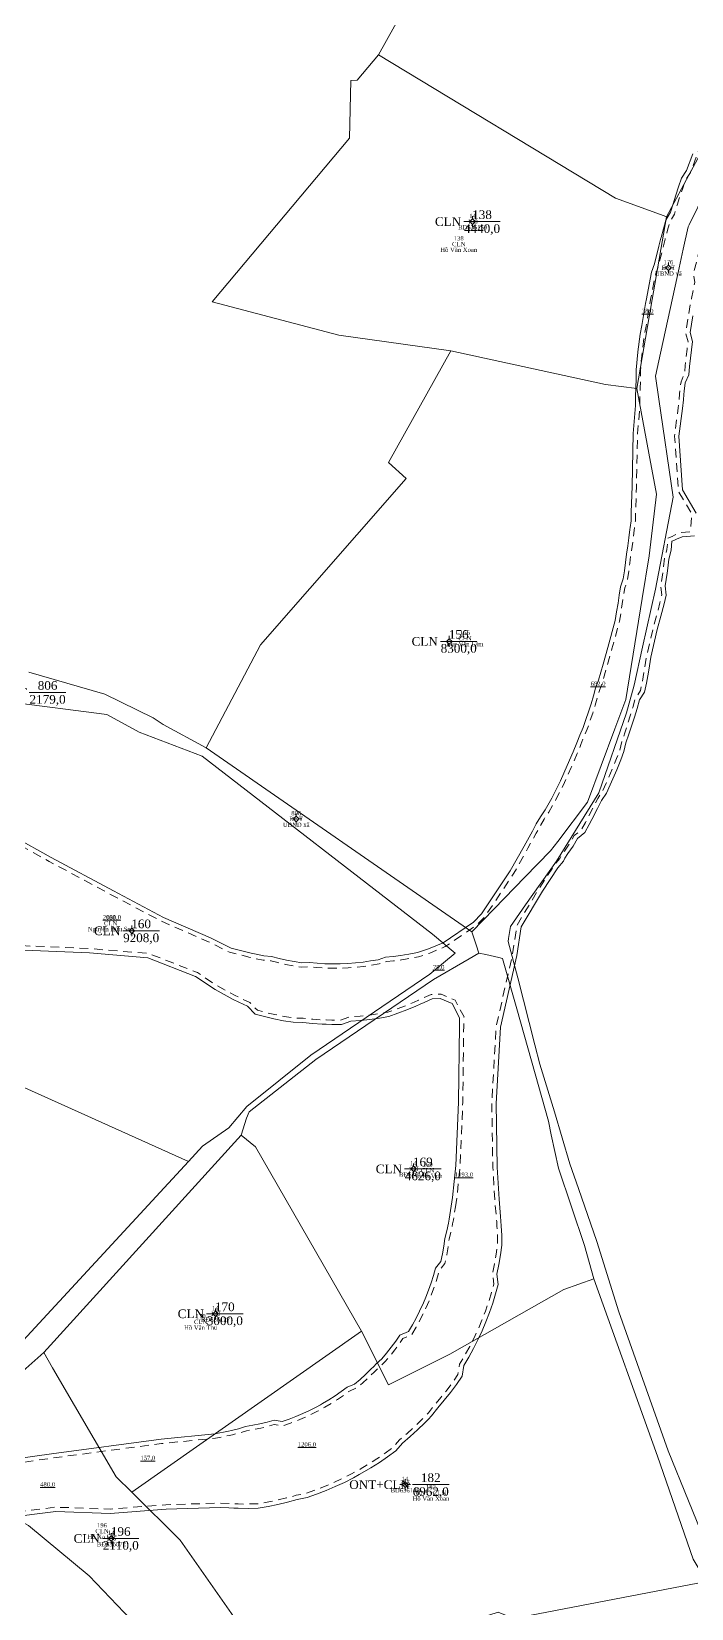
# Model space of a CAD drawing. Header units: metres. Extents: x 542180 to 550635, y 1840441 to 1846931.
# Drawn here: x 548324.4 to 548476.3, y 1841296.4 to 1841659.2 of the extents above; entities that cross this region are included whole.
import ezdxf
from ezdxf.enums import TextEntityAlignment as Align

# ---------------------------------------------------------------- set-up
doc = ezdxf.new("R2010")
doc.units = ezdxf.units.M
doc.header["$MEASUREMENT"] = 0
doc.linetypes.add('DGN Style 2', pattern=[3.355162, 2.013097, -1.342065])
for name, color, linetype, lineweight in [('Level 10', 7, 'Continuous', 0), ('Level 11', 7, 'Continuous', 0), ('Level 13', 7, 'Continuous', 0), ('Level 15', 7, 'Continuous', 0), ('Level 19', 7, 'Continuous', 0), ('Level 2', 7, 'Continuous', 0), ('Level 30', 7, 'Continuous', 0), ('Level 4', 7, 'Continuous', 0), ('Level 5', 7, 'Continuous', 0), ('Level 6', 7, 'Continuous', 0)]:
    doc.layers.add(name, color=color, linetype=linetype, lineweight=lineweight)
doc.styles.add('Style-Times New Roman', font='times.ttf')

# ---------------------------------------------------------------- blocks, each defined once
blk = doc.blocks.new('CENTRD')
at = {"layer": 'Level 11', "linetype": 'Continuous', "lineweight": 0}
h = blk.add_hatch(color=1, dxfattribs=at)
edge = h.paths.add_edge_path()
edge.add_arc((0, 0), 1.5, 0, 360)
at = {"layer": 'Level 11', "color": 1, "linetype": 'Continuous', "lineweight": 0}
for p, q in [((-6.25, 0), (-12.5, 0)), ((0, 6.25), (-6.25, 0)), ((-6.25, 0), (0, -6.25)), ((0, 12.5), (0, 6.25)), ((6.25, 0), (0, 6.25)), ((0, -6.25), (6.25, 0)), ((12.5, 0), (6.25, 0)), ((0, -6.25), (0, -12.5))]:
    blk.add_line(p, q, dxfattribs=at)
blk = doc.blocks.new('N_THUA_283')
at = {"layer": 'Level 13', "color": 1, "linetype": 'Continuous', "lineweight": 0}
blk.add_line((-2.041552, 0), (6.368448, 0), dxfattribs=at)
at = {"layer": 'Level 13', "color": 5, "linetype": 'Continuous', "lineweight": 0, "style": 'Style-Times New Roman'}
blk.add_text('138', height=2, dxfattribs=at).set_placement((2.163448, 1.6), align=Align.MIDDLE_CENTER)
at = {"layer": 'Level 2', "color": 3, "linetype": 'Continuous', "lineweight": 0, "style": 'Style-Times New Roman'}
blk.add_text('CLN', height=2, dxfattribs=at).set_placement((-2.641552, 0), align=Align.MIDDLE_RIGHT)
at = {"layer": 'Level 4', "color": 1, "linetype": 'Continuous', "lineweight": 0, "style": 'Style-Times New Roman'}
blk.add_text('4440,0', height=2, dxfattribs=at).set_placement((2.163448, -1.6), align=Align.MIDDLE_CENTER)
blk = doc.blocks.new('N_THUA_287')
at = {"layer": 'Level 13', "color": 1, "linetype": 'Continuous', "lineweight": 0}
blk.add_line((-2.042545, 0), (6.367455, 0), dxfattribs=at)
at = {"layer": 'Level 13', "color": 5, "linetype": 'Continuous', "lineweight": 0, "style": 'Style-Times New Roman'}
blk.add_text('156', height=2, dxfattribs=at).set_placement((2.162455, 1.6), align=Align.MIDDLE_CENTER)
at = {"layer": 'Level 2', "color": 3, "linetype": 'Continuous', "lineweight": 0, "style": 'Style-Times New Roman'}
blk.add_text('CLN', height=2, dxfattribs=at).set_placement((-2.642545, 0), align=Align.MIDDLE_RIGHT)
at = {"layer": 'Level 4', "color": 1, "linetype": 'Continuous', "lineweight": 0, "style": 'Style-Times New Roman'}
blk.add_text('8300,0', height=2, dxfattribs=at).set_placement((2.162455, -1.6), align=Align.MIDDLE_CENTER)
blk = doc.blocks.new('N_THUA_290')
at = {"layer": 'Level 13', "color": 1, "linetype": 'Continuous', "lineweight": 0}
blk.add_line((-2.044529, 0), (6.365471, 0), dxfattribs=at)
at = {"layer": 'Level 13', "color": 5, "linetype": 'Continuous', "lineweight": 0, "style": 'Style-Times New Roman'}
blk.add_text('160', height=2, dxfattribs=at).set_placement((2.160471, 1.6), align=Align.MIDDLE_CENTER)
at = {"layer": 'Level 2', "color": 3, "linetype": 'Continuous', "lineweight": 0, "style": 'Style-Times New Roman'}
blk.add_text('CLN', height=2, dxfattribs=at).set_placement((-2.644529, 0), align=Align.MIDDLE_RIGHT)
at = {"layer": 'Level 4', "color": 1, "linetype": 'Continuous', "lineweight": 0, "style": 'Style-Times New Roman'}
blk.add_text('9208,0', height=2, dxfattribs=at).set_placement((2.160471, -1.6), align=Align.MIDDLE_CENTER)
blk = doc.blocks.new('N_THUA_294')
at = {"layer": 'Level 13', "color": 1, "linetype": 'Continuous', "lineweight": 0}
blk.add_line((-2.041552, 0), (6.368448, 0), dxfattribs=at)
at = {"layer": 'Level 13', "color": 5, "linetype": 'Continuous', "lineweight": 0, "style": 'Style-Times New Roman'}
blk.add_text('169', height=2, dxfattribs=at).set_placement((2.163448, 1.6), align=Align.MIDDLE_CENTER)
at = {"layer": 'Level 2', "color": 3, "linetype": 'Continuous', "lineweight": 0, "style": 'Style-Times New Roman'}
blk.add_text('CLN', height=2, dxfattribs=at).set_placement((-2.641552, 0), align=Align.MIDDLE_RIGHT)
at = {"layer": 'Level 4', "color": 1, "linetype": 'Continuous', "lineweight": 0, "style": 'Style-Times New Roman'}
blk.add_text('4626,0', height=2, dxfattribs=at).set_placement((2.163448, -1.6), align=Align.MIDDLE_CENTER)
blk = doc.blocks.new('N_THUA_295')
at = {"layer": 'Level 13', "color": 1, "linetype": 'Continuous', "lineweight": 0}
blk.add_line((-2.044529, 0), (6.365471, 0), dxfattribs=at)
at = {"layer": 'Level 13', "color": 5, "linetype": 'Continuous', "lineweight": 0, "style": 'Style-Times New Roman'}
blk.add_text('170', height=2, dxfattribs=at).set_placement((2.160471, 1.6), align=Align.MIDDLE_CENTER)
at = {"layer": 'Level 2', "color": 3, "linetype": 'Continuous', "lineweight": 0, "style": 'Style-Times New Roman'}
blk.add_text('CLN', height=2, dxfattribs=at).set_placement((-2.644529, 0), align=Align.MIDDLE_RIGHT)
at = {"layer": 'Level 4', "color": 1, "linetype": 'Continuous', "lineweight": 0, "style": 'Style-Times New Roman'}
blk.add_text('3000,0', height=2, dxfattribs=at).set_placement((2.160471, -1.6), align=Align.MIDDLE_CENTER)
blk = doc.blocks.new('N_THUA_297')
at = {"layer": 'Level 13', "color": 1, "linetype": 'Continuous', "lineweight": 0}
blk.add_line((1.698706, 0), (10.108706, 0), dxfattribs=at)
at = {"layer": 'Level 13', "color": 5, "linetype": 'Continuous', "lineweight": 0, "style": 'Style-Times New Roman'}
blk.add_text('182', height=2, dxfattribs=at).set_placement((5.903706, 1.6), align=Align.MIDDLE_CENTER)
at = {"layer": 'Level 2', "color": 3, "linetype": 'Continuous', "lineweight": 0, "style": 'Style-Times New Roman'}
blk.add_text('ONT+CLN', height=2, dxfattribs=at).set_placement((1.098706, 0), align=Align.MIDDLE_RIGHT)
at = {"layer": 'Level 4', "color": 1, "linetype": 'Continuous', "lineweight": 0, "style": 'Style-Times New Roman'}
blk.add_text('6962,0', height=2, dxfattribs=at).set_placement((5.903706, -1.6), align=Align.MIDDLE_CENTER)
blk = doc.blocks.new('N_THUA_301')
at = {"layer": 'Level 13', "color": 1, "linetype": 'Continuous', "lineweight": 0}
blk.add_line((-2.042545, 0), (6.367455, 0), dxfattribs=at)
at = {"layer": 'Level 13', "color": 5, "linetype": 'Continuous', "lineweight": 0, "style": 'Style-Times New Roman'}
blk.add_text('196', height=2, dxfattribs=at).set_placement((2.162455, 1.6), align=Align.MIDDLE_CENTER)
at = {"layer": 'Level 2', "color": 3, "linetype": 'Continuous', "lineweight": 0, "style": 'Style-Times New Roman'}
blk.add_text('CLN', height=2, dxfattribs=at).set_placement((-2.642545, 0), align=Align.MIDDLE_RIGHT)
at = {"layer": 'Level 4', "color": 1, "linetype": 'Continuous', "lineweight": 0, "style": 'Style-Times New Roman'}
blk.add_text('2110,0', height=2, dxfattribs=at).set_placement((2.162455, -1.6), align=Align.MIDDLE_CENTER)
blk = doc.blocks.new('N_THUA_315')
at = {"layer": 'Level 13', "color": 1, "linetype": 'Continuous', "lineweight": 0}
blk.add_line((-1.803881, 0), (6.606119, 0), dxfattribs=at)
at = {"layer": 'Level 13', "color": 5, "linetype": 'Continuous', "lineweight": 0, "style": 'Style-Times New Roman'}
blk.add_text('806', height=2, dxfattribs=at).set_placement((2.401119, 1.6), align=Align.MIDDLE_CENTER)
at = {"layer": 'Level 2', "color": 3, "linetype": 'Continuous', "lineweight": 0, "style": 'Style-Times New Roman'}
blk.add_text('DGT', height=2, dxfattribs=at).set_placement((-2.403881, 0), align=Align.MIDDLE_RIGHT)
at = {"layer": 'Level 4', "color": 1, "linetype": 'Continuous', "lineweight": 0, "style": 'Style-Times New Roman'}
blk.add_text('2179,0', height=2, dxfattribs=at).set_placement((2.401119, -1.6), align=Align.MIDDLE_CENTER)

msp = doc.modelspace()

# ---------------------------------------------------------------- linework, layer by layer
at = {"layer": 'Level 10', "color": 7, "lineweight": 0}
for p, q in [((548364.61, 1841494.42), (548425.77, 1841452.05)), ((548274.18, 1841437.98), (548360.47, 1841399.23)), ((548327.22, 1841355.25), (548372.66, 1841405.25)), ((548347.47, 1841323.13), (548400.36, 1841360.22))]:
    msp.add_line(p, q, dxfattribs=at)
at = {"layer": 'Level 10', "color": 7, "lineweight": 0, "flags": 128}
for points in [[(548404.21, 1841653.89), (548425.56, 1841692.12), (548436.22, 1841719.47), (548441.58, 1841726.36)], [(548470.55, 1841616.6), (548475.1684, 1841625.2067), (548480.804, 1841635.7089), (548492.2386, 1841657.0179), (548509.76, 1841689.67), (548510.25, 1841692.7), (548510.2082, 1841692.7205), (548507.5043, 1841694.0459), (548441.58, 1841726.36)], [(548480.29, 1841309.68), (548470.94, 1841332.65), (548459.57, 1841364.65), (548454.5, 1841380.83), (548450.2916, 1841393.0186), (548448.33, 1841398.7), (548444.7297, 1841410.6523), (548441.42, 1841421.64), (548440.272, 1841426.1014), (548436.32, 1841441.46), (548434.09, 1841449.81), (548434.2006, 1841450.571), (548434.6, 1841453.32), (548438.118, 1841458.2928), (548445.24, 1841468.36), (548454.97, 1841484.06), (548461.35, 1841502.46), (548463.11, 1841508.85), (548465.0524, 1841517.5512), (548468.03, 1841530.89), (548472.12, 1841552.06), (548468.8049, 1841574.5946), (548468.02, 1841579.93), (548468.7833, 1841583.427), (548473.4527, 1841604.8189), (548474.4047, 1841609.1806), (548475.52, 1841614.29), (548475.7508, 1841614.7609), (548499.52, 1841663.25)], [(548404.21, 1841653.89), (548399.36, 1841648.04), (548397.85, 1841647.95), (548397.59, 1841634.66), (548365.96, 1841596.99), (548395.15, 1841589.36), (548420.91, 1841585.74)], [(548404.21, 1841653.89), (548458.78, 1841620.87), (548470.02, 1841616.7923), (548470.55, 1841616.6)], [(548463.69, 1841577.06), (548466.5598, 1841593.6014), (548470.55, 1841616.6)], [(548364.61, 1841494.42), (548377.06, 1841518.1), (548410.59, 1841556.35), (548406.58, 1841560.08), (548420.91, 1841585.74)], [(548420.91, 1841585.74), (548456.52, 1841578), (548463.69, 1841577.06)], [(548425.77, 1841452.05), (548430.8931, 1841457.3346), (548437.9622, 1841464.6264), (548443.86, 1841470.71), (548445.5209, 1841472.8849), (548452.39, 1841481.88), (548458.6708, 1841498.8053), (548461.17, 1841505.54), (548464.9396, 1841528.7557), (548466.53, 1841538.55), (548468.21, 1841552.74), (548466.4483, 1841562.2186), (548463.69, 1841577.06)], [(548323.76, 1841511.85), (548341.23, 1841506.75), (548352.38, 1841501.31), (548354.66, 1841499.74), (548364.61, 1841494.42)], [(548360.47, 1841399.23), (548363.71, 1841402.75), (548369.77, 1841406.99), (548373.92, 1841411.89), (548388.67, 1841423.66), (548416.03, 1841442.33), (548421.92, 1841447.18), (548416.67, 1841451.53), (548363.63, 1841492.51), (548349.17, 1841498.01), (548341.73, 1841502.05), (548319.05, 1841504.99), (548308.2, 1841505), (548303.32, 1841505.38)], [(548425.77, 1841452.05), (548426.7087, 1841449.0875), (548427.31, 1841447.19)], [(548372.66, 1841405.25), (548373.85, 1841409.22), (548374.46, 1841410.67), (548389.83, 1841422.67), (548416.93, 1841441.11), (548425.0846, 1841445.8865), (548427.31, 1841447.19)], [(548427.31, 1841447.19), (548428.9312, 1841446.8258), (548431.9559, 1841446.1464), (548432.83, 1841445.95), (548436.0962, 1841434.3478), (548440.3099, 1841419.3801), (548443.37, 1841408.51), (548444.0317, 1841405.3784), (548445.65, 1841397.72), (548451.69, 1841379.9), (548453.84, 1841372.25)], [(548372.66, 1841405.25), (548375.92, 1841402.62), (548400.36, 1841360.22)], [(548298.39, 1841334.6), (548317.74, 1841352.95), (548360.47, 1841399.23)], [(548400.36, 1841360.22), (548406.54, 1841347.86), (548420.63, 1841354.88), (548446.92, 1841369.81), (548453.84, 1841372.25)], [(548453.84, 1841372.25), (548468.5, 1841331.45), (548476.68, 1841307.72), (548479.72, 1841302.58)], [(548298.31, 1841329.59), (548301.54, 1841332.55), (548327.22, 1841355.25)], [(548327.22, 1841355.25), (548329.2, 1841351.78), (548343.88, 1841326.7), (548347.47, 1841323.13)], [(548298.31, 1841329.59), (548323.67, 1841315.5), (548337.6, 1841303.87), (548352.14, 1841288.71), (548370.14, 1841269.74)], [(548347.47, 1841323.13), (548358.62, 1841312.08), (548376.33, 1841286.81), (548380.95, 1841277.52)], [(548380.95, 1841277.52), (548385.09, 1841280.59), (548431.77, 1841295.52), (548435.41, 1841294.08), (548479.72, 1841302.58)]]:
    msp.add_lwpolyline(points, dxfattribs=at)
at = {"layer": 'Level 30', "color": 5, "linetype": 'Continuous', "lineweight": 0, "flags": 128}
for points in [[(548311.7672, 1841478.6872), (548328.9061, 1841469.1627), (548343.2035, 1841461.4815), (548354.7291, 1841455.3986), (548365.5431, 1841450.713), (548370.295, 1841448.3131), (548374.9126, 1841447.1688), (548376.0465, 1841446.9171), (548377.8226, 1841446.5743), (548379.6385, 1841446.4238), (548381.3522, 1841445.9632), (548383.0802, 1841445.5599), (548384.8207, 1841445.2144), (548386.5718, 1841444.9271), (548388.3665, 1841445.008), (548390.1224, 1841444.839), (548391.883, 1841444.7287), (548393.6464, 1841444.677), (548395.4104, 1841444.6842), (548397.1699, 1841444.8123), (548398.9275, 1841444.9368), (548400.68, 1841445.1199), (548402.4254, 1841445.3612), (548404.1618, 1841445.6605), (548405.8434, 1841446.2128), (548407.6124, 1841446.3837), (548409.3827, 1841446.6156), (548410.2677, 1841446.7545), (548411.2592, 1841446.9346), (548413.2423, 1841447.2949), (548415.7379, 1841448.1218), (548419.1338, 1841449.5489), (548426.0851, 1841454.3056), (548427.9706, 1841456.1912), (548434.5526, 1841466.0807), (548437.7536, 1841471.7779), (548439.6771, 1841475.2212), (548440.5756, 1841476.9002), (548441.535, 1841478.5401), (548442.6212, 1841480.1087), (548443.5419, 1841481.7734), (548444.1255, 1841482.8607), (548445.3061, 1841485.1441), (548446.1491, 1841486.8495), (548446.9276, 1841488.5853), (548447.7174, 1841490.3152), (548449.0754, 1841493.4678), (548449.926, 1841495.5749), (548450.608, 1841497.3501), (548451.3722, 1841499.0963), (548451.9998, 1841500.8933), (548452.5997, 1841502.6997), (548453.1717, 1841504.5152), (548453.7158, 1841506.3393), (548454.2317, 1841508.1715), (548454.8917, 1841509.9672), (548455.9503, 1841513.6362), (548457.0299, 1841517.471), (548458.7552, 1841523.7389), (548459.0737, 1841525.7166), (548459.3826, 1841527.661), (548459.6548, 1841529.5546), (548459.9682, 1841531.4375), (548460.5543, 1841533.2749), (548460.8487, 1841535.1644), (548461.1128, 1841537.0585), (548461.3466, 1841538.9565), (548461.654, 1841540.8477), (548461.884, 1841542.7491), (548462.1407, 1841544.6511), (548462.2047, 1841545.1272), (548462.3841, 1841546.6189), (548462.4236, 1841548.6204), (548462.6305, 1841554.5197), (548462.8966, 1841566.7508), (548463.4054, 1841573.1761), (548463.4449, 1841575.1776), (548463.4877, 1841577.2047), (548463.5523, 1841579.2733), (548463.5425, 1841581.3508), (548463.961, 1841585.4705), (548463.9661, 1841585.5156), (548464.4734, 1841589.5795), (548464.8936, 1841591.6103), (548465.7101, 1841596.6377), (548465.9074, 1841597.7335), (548466.2919, 1841599.7664), (548467.1306, 1841603.8184), (548467.7946, 1841605.7884), (548468.7704, 1841609.8045), (548469.2573, 1841611.6712), (548469.2927, 1841611.8039), (548469.8378, 1841613.7972), (548470.4057, 1841615.7842), (548471.4441, 1841617.6282), (548472.0557, 1841619.5965), (548472.6896, 1841621.5577), (548473.346, 1841623.5116), (548474.0246, 1841625.4578), (548475.1343, 1841627.2457), (548476.5987, 1841631.0884)], [(548477.3987, 1841548.4218), (548474.2496, 1841553.7918), (548473.4192, 1841566.0917), (548474.2185, 1841572.4988), (548474.4291, 1841574.4895), (548474.559, 1841575.7178), (548474.6399, 1841576.457), (548474.8661, 1841578.3848), (548475.6776, 1841580.2582), (548475.8617, 1841582.1807), (548476.0679, 1841584.1008), (548476.2959, 1841586.0185), (548476.5459, 1841587.9335), (548475.9697, 1841589.9709), (548476.2649, 1841591.8894), (548476.5819, 1841593.8043)], [(548318.4096, 1841317.2562), (548329.9296, 1841318.6863), (548342.4709, 1841318.2481), (548355.3355, 1841319.2427), (548367.7639, 1841319.6285), (548369.7766, 1841319.5215), (548370.9464, 1841319.4592), (548371.9103, 1841319.4298), (548374.2186, 1841319.4144), (548376.5343, 1841319.4771), (548378.8126, 1841319.8442), (548381.0737, 1841320.3069), (548383.3181, 1841320.8447), (548385.5433, 1841321.457), (548387.8205, 1841321.9199), (548390.0074, 1841322.6817), (548392.1677, 1841323.5159), (548394.299, 1841324.4216), (548396.3989, 1841325.3979), (548398.4651, 1841326.4436), (548399.8265, 1841327.181), (548400.4953, 1841327.5577), (548402.4872, 1841328.7387), (548404.4387, 1841329.9855), (548406.3476, 1841331.2966), (548408.2117, 1841332.6706), (548409.7555, 1841334.4406), (548411.5129, 1841335.9264), (548413.2198, 1841337.47), (548414.8744, 1841339.0696), (548415.7463, 1841339.9571), (548416.4747, 1841340.7235), (548417.9058, 1841342.5288), (548419.3892, 1841344.2818), (548420.8133, 1841346.0832), (548422.1765, 1841347.9311), (548423.4774, 1841349.8234), (548423.874, 1841352.276), (548425.0291, 1841354.2225), (548426.1188, 1841356.2064), (548427.1417, 1841358.2255), (548428.0968, 1841360.2775), (548428.983, 1841362.3603), (548429.7992, 1841364.4714), (548430.5447, 1841366.6086), (548431.2185, 1841368.7694), (548431.8199, 1841370.9515), (548431.5134, 1841373.3381), (548431.9624, 1841375.5275), (548432.3382, 1841377.7306), (548432.6403, 1841379.945), (548432.6194, 1841382.1896), (548432.5231, 1841384.424), (548432.4469, 1841385.5366), (548432.3576, 1841386.5404), (548432.0003, 1841390.5556), (548431.5675, 1841397.9569), (548431.3181, 1841412.5888), (548432.3227, 1841430.1587), (548436.0888, 1841446.6603), (548437.0829, 1841453.2178), (548442.0135, 1841461.418), (548445.5041, 1841466.8217), (548446.8268, 1841468.3499), (548447.1506, 1841468.9978), (548447.8635, 1841470.0991), (548449.0354, 1841471.7865), (548450.0943, 1841473.5444), (548451.7585, 1841474.9625), (548452.7574, 1841476.7683), (548453.3904, 1841477.9478), (548454.6711, 1841480.4249), (548455.5856, 1841482.2749), (548456.7423, 1841484.0125), (548457.6014, 1841485.8939), (548459.0783, 1841489.3226), (548459.2321, 1841489.6953), (548460.0034, 1841491.6143), (548460.7451, 1841493.545), (548461.2151, 1841495.5734), (548461.8958, 1841497.5223), (548462.6663, 1841499.8537), (548463.1667, 1841501.4502), (548463.7567, 1841503.4284), (548464.3163, 1841505.4154), (548465.5001, 1841507.2426), (548465.9451, 1841509.2694), (548466.3875, 1841511.8262), (548466.6264, 1841513.3095), (548466.945, 1841515.2873), (548468.4061, 1841521.6134), (548469.2791, 1841524.721), (548470.0234, 1841527.5114), (548470.4494, 1841529.5458), (548470.2337, 1841531.6874), (548470.6794, 1841534.6141), (548470.8381, 1841535.7815), (548471.091, 1841537.8352), (548471.6516, 1841539.8591), (548471.7822, 1841541.9301), (548472.2708, 1841542.1281), (548472.831, 1841542.4455), (548474.1581, 1841542.9566), (548476.9887, 1841543.1809)], [(548317.4765, 1841330.3339), (548328.9806, 1841331.9863), (548354.1884, 1841335.3203), (548366.5563, 1841336.5545), (548369.6824, 1841337.1738), (548370.3814, 1841337.3336), (548372.0347, 1841337.7539), (548373.6648, 1841338.2278), (548375.3124, 1841338.5287), (548376.9527, 1841338.8644), (548378.5809, 1841339.2546), (548380.1952, 1841339.6988), (548382.0574, 1841339.397), (548383.665, 1841339.9571), (548385.2531, 1841340.5703), (548386.8199, 1841341.2361), (548388.3635, 1841341.9538), (548389.8824, 1841342.7226), (548390.8833, 1841343.2646), (548391.3749, 1841343.5415), (548392.8392, 1841344.4097), (548394.2738, 1841345.3262), (548395.677, 1841346.2901), (548397.0474, 1841347.3001), (548398.6923, 1841347.9772), (548400.0047, 1841349.0869), (548401.2794, 1841350.2396), (548402.515, 1841351.4342), (548403.1661, 1841352.0969), (548403.7101, 1841352.6693), (548405.0089, 1841353.8161), (548406.1233, 1841355.133), (548407.1931, 1841356.4863), (548408.2172, 1841357.8745), (548409.1945, 1841359.2961), (548411.1532, 1841360.115), (548412.0542, 1841361.6332), (548412.9041, 1841363.1805), (548413.702, 1841364.7553), (548414.6117, 1841366.7297), (548415.1381, 1841367.9803), (548415.7748, 1841369.6269), (548416.3562, 1841371.2938), (548416.8817, 1841372.9792), (548417.3508, 1841374.6811), (548418.6153, 1841376.2081), (548418.9758, 1841377.966), (548419.2775, 1841379.7349), (548419.5201, 1841381.513), (548419.9524, 1841383.2767), (548420.3262, 1841385.0622), (548420.4909, 1841385.9625), (548420.6515, 1841386.9574), (548420.9725, 1841388.9472), (548421.2936, 1841390.937), (548422.0123, 1841398.2973), (548422.6469, 1841412.8977), (548422.8631, 1841430.4956), (548422.9216, 1841432.3022), (548421.1679, 1841435.5474), (548418.4716, 1841436.7292), (548416.5808, 1841436.6555), (548414.7474, 1841435.8181), (548413.8307, 1841435.3995), (548412.8268, 1841434.963), (548410.7919, 1841434.1388), (548406.6365, 1841432.6094), (548404.4637, 1841432.2349), (548402.2797, 1841431.9329), (548400.0869, 1841431.7039), (548397.8876, 1841431.5481), (548395.6988, 1841430.772), (548393.4709, 1841430.763), (548392.2016, 1841430.791), (548391.2439, 1841430.8282), (548389.0204, 1841430.9676), (548386.8027, 1841431.181), (548384.5632, 1841431.2623), (548382.3578, 1841431.6241), (548380.1657, 1841432.0592), (548377.9894, 1841432.5671), (548375.8312, 1841433.1473), (548374.0642, 1841434.9462), (548372.0723, 1841435.8911), (548370.819, 1841436.5286), (548366.6252, 1841438.7743), (548362.1162, 1841441.8054), (548351.1504, 1841446.0965), (548337.7115, 1841447.2065), (548320.7441, 1841447.9478)]]:
    msp.add_lwpolyline(points, dxfattribs=at)
at = {"layer": 'Level 6', "color": 2, "linetype": 'DGN Style 2', "lineweight": 0, "flags": 128}
for points in [[(548277.866404, 1841496.352386), (548283.706928, 1841491.982263), (548296.950744, 1841485.522929), (548311.287407, 1841477.809792), (548328.426564, 1841468.285149), (548342.733482, 1841460.598836), (548354.296298, 1841454.496294), (548365.118542, 1841449.807122), (548369.944925, 1841447.369605), (548374.683946, 1841446.195215), (548375.843355, 1841445.937853), (548377.68615, 1841445.58218), (548379.466029, 1841445.434666), (548381.108709, 1841444.993154), (548382.869146, 1841444.582283), (548384.642345, 1841444.230293), (548386.512729, 1841443.923422), (548388.340987, 1841444.005834), (548390.043213, 1841443.842), (548391.837071, 1841443.729617), (548393.633784, 1841443.67694), (548395.448792, 1841443.684348), (548397.241535, 1841443.814869), (548399.01481, 1841443.940479), (548400.800463, 1841444.127043), (548402.578847, 1841444.372903), (548404.404051, 1841444.68751), (548406.050013, 1841445.228105), (548407.725455, 1841445.389966), (548409.525191, 1841445.625722), (548410.434623, 1841445.768457), (548413.490153, 1841446.32356), (548416.089407, 1841447.184805), (548419.614778, 1841448.666314), (548426.726518, 1841453.532801), (548428.748007, 1841455.554397), (548435.405957, 1841465.558012), (548438.626019, 1841471.289139), (548440.554526, 1841474.741404), (548441.448329, 1841476.411626), (548442.378863, 1841478.002185), (548443.471949, 1841479.58073), (548444.420025, 1841481.294928), (548445.01025, 1841482.39457), (548446.198548, 1841484.692859), (548447.053864, 1841486.423174), (548447.838665, 1841488.173024), (548448.631553, 1841489.909686), (548449.998378, 1841493.082776), (548450.856454, 1841495.208394), (548451.53328, 1841496.970126), (548452.303658, 1841498.730444), (548452.946413, 1841500.570836), (548453.551164, 1841502.391845), (548454.127786, 1841504.222012), (548454.676281, 1841506.060847), (548455.183728, 1841507.863026), (548455.842617, 1841509.655705), (548456.912004, 1841513.362092), (548457.99327, 1841517.202807), (548459.73381, 1841523.526076), (548460.061148, 1841525.558652), (548460.371374, 1841527.5114), (548460.643049, 1841529.401345), (548460.9428, 1841531.202243), (548461.530484, 1841533.04461), (548461.838012, 1841535.018367), (548462.104322, 1841536.928314), (548462.33674, 1841538.8151), (548462.644316, 1841540.707379), (548462.875936, 1841542.622175), (548463.13175, 1841544.517611), (548463.196714, 1841545.000878), (548463.382918, 1841546.549158), (548463.423254, 1841548.593008), (548463.630119, 1841554.491298), (548463.89574, 1841566.700413), (548464.40462, 1841573.126721), (548464.444692, 1841575.15718), (548464.48737, 1841577.178538), (548464.552374, 1841579.260047), (548464.542739, 1841581.302491), (548464.955305, 1841585.363781), (548464.959116, 1841585.397478), (548465.460751, 1841589.415994), (548465.877217, 1841591.42875), (548466.695793, 1841596.468932), (548466.890796, 1841597.551974), (548467.272884, 1841599.57212), (548468.097566, 1841603.556398), (548468.756081, 1841605.510125), (548469.740145, 1841609.560236), (548470.224226, 1841611.416126), (548470.258106, 1841611.54313), (548470.800873, 1841613.527899), (548471.334834, 1841615.396152), (548472.36755, 1841617.230058), (548473.008977, 1841619.294348), (548473.639366, 1841621.244686), (548474.292123, 1841623.187743), (548474.932486, 1841625.024281), (548476.034565, 1841626.799902), (548477.529081, 1841630.721629), (548479.073232, 1841634.511302), (548479.874416, 1841636.384793), (548481.555376, 1841640.107481), (548482.450276, 1841641.917311), (548485.354096, 1841647.250679), (548491.743597, 1841660.067384), (548496.892353, 1841671.592521), (548504.227208, 1841685.737685), (548510.416943, 1841698.046605), (548511.509215, 1841700.496068), (548515.646884, 1841713.071777), (548520.385221, 1841722.842413), (548525.508406, 1841733.97892), (548527.015174, 1841742.295899), (548530.715085, 1841752.664488), (548534.649101, 1841762.448346), (548539.196455, 1841773.482398), (548543.623054, 1841783.910154), (548549.062042, 1841795.280249), (548554.419851, 1841807.754938), (548557.986422, 1841816.677634), (548559.058323, 1841819.670966), (548560.034795, 1841822.302284), (548561.386027, 1841823.960762), (548562.30034, 1841825.977863), (548563.182152, 1841827.856066), (548565.100634, 1841831.738687), (548565.421034, 1841833.912532), (548567.342327, 1841837.438199), (548568.103813, 1841838.776961), (548569.435813, 1841841.047388), (548570.557696, 1841842.895346), (548571.397825, 1841844.831276), (548573.650306, 1841848.27731), (548574.480837, 1841849.499157), (548574.824112, 1841849.99693), (548577.256893, 1841853.412384), (548578.719848, 1841855.381594), (548578.587558, 1841858.128807), (548580.996706, 1841861.155504), (548583.723188, 1841864.399539), (548584.058099, 1841864.786057), (548585.112365, 1841865.986686), (548586.5276, 1841867.560882), (548587.640982, 1841868.766601), (548590.943068, 1841868.527969), (548594.203337, 1841871.830662), (548595.692593, 1841873.280136), (548597.203512, 1841874.711962), (548598.566482, 1841875.969503), (548600.770491, 1841876.617268), (548604.078984, 1841879.471802), (548605.536622, 1841880.680757), (548605.666552, 1841880.787063), (548607.194478, 1841882.018927), (548609.09962, 1841882.936671), (548610.822515, 1841884.251475), (548614.155966, 1841886.691455), (548615.718288, 1841887.787655), (548617.774968, 1841888.424921), (548619.612232, 1841889.642264), (548621.192967, 1841890.660898), (548623.057265, 1841891.827336), (548624.872605, 1841892.794795), (548626.027927, 1841893.478352), (548626.659445, 1841893.846311), (548630.06231, 1841895.758019), (548632.284644, 1841895.933497), (548635.28967, 1841897.478288), (548636.104975, 1841897.883767), (548637.939039, 1841898.773895), (548641.650671, 1841900.484522), (548643.696732, 1841901.378273), (548645.258664, 1841902.941896), (548646.977549, 1841903.638864), (548649.214161, 1841904.511022), (548650.337396, 1841906.390309), (548652.409745, 1841905.68422), (548654.676256, 1841906.465307), (548658.588239, 1841907.726466), (548662.518808, 1841908.915709), (548664.489796, 1841909.451031), (548667.578707, 1841910.233809), (548668.473664, 1841910.447984), (548672.455945, 1841911.38735), (548674.965974, 1841911.780498), (548676.483798, 1841912.003242), (548678.446989, 1841912.44364), (548688.858226, 1841914.205119), (548702.855682, 1841916.059566), (548718.160802, 1841919.949514), (548726.226382, 1841921.094483), (548731.009351, 1841922.307866), (548732.047527, 1841922.617229), (548733.803053, 1841923.14015), (548735.575279, 1841923.625549), (548737.357461, 1841924.159332), (548738.185082, 1841924.4293), (548739.137699, 1841924.757803), (548740.859356, 1841925.401247), (548742.598738, 1841926.007119), (548744.34954, 1841926.664759), (548745.224351, 1841927.018563), (548748.070472, 1841928.214308), (548749.805892, 1841929.272199), (548755.131128, 1841931.820407), (548765.651301, 1841938.702938), (548766.318954, 1841943.451771), (548764.880331, 1841946.54232), (548747.039489, 1841954.989321), (548740.638953, 1841957.232597), (548739.131731, 1841958.129332), (548737.67619, 1841959.852772), (548736.577739, 1841960.503884), (548735.50025, 1841960.886163), (548733.548159, 1841961.634198), (548731.451565, 1841962.519191), (548729.174212, 1841962.667817), (548727.523384, 1841963.618702), (548725.721587, 1841964.738216), (548724.028124, 1841965.870185), (548722.518666, 1841967.394805), (548720.789826, 1841968.725396), (548719.865203, 1841969.52375), (548719.309405, 1841970.046982), (548718.021575, 1841971.770476), (548716.844229, 1841973.003833), (548713.800566, 1841976.29933), (548706.816045, 1841982.719747), (548695.728251, 1841992.459741), (548691.103715, 1841996.882083), (548688.044357, 1841999.470198), (548686.497164, 1842000.561819), (548685.033842, 1842001.636477), (548683.684681, 1842002.711285), (548682.446026, 1842004.153158), (548680.889684, 1842005.368791), (548677.706056, 1842007.694548), (548673.496669, 1842011.123494), (548655.932887, 1842021.988901), (548640.705384, 1842031.865289), (548637.176902, 1842033.850745), (548635.408048, 1842034.884981), (548633.550196, 1842036.093117), (548631.424605, 1842036.658871), (548629.911825, 1842037.794675), (548628.276976, 1842039.074147), (548626.773536, 1842040.299944), (548625.581426, 1842042.055965), (548624.028752, 1842043.579339), (548622.868691, 1842044.766445), (548621.184868, 1842046.525253), (548612.682215, 1842053.982359), (548596.177622, 1842068.766725), (548583.380756, 1842081.388865), (548573.142498, 1842090.463803), (548561.583459, 1842100.538886), (548560.13602, 1842101.952767), (548558.928717, 1842102.91678), (548556.933626, 1842104.559291), (548555.421843, 1842105.935787), (548553.938302, 1842107.420833), (548552.381977, 1842108.802539), (548551.001617, 1842110.299466), (548549.624885, 1842111.853589), (548548.279656, 1842113.434941), (548546.966201, 1842115.04296), (548545.68524, 1842116.676821), (548544.437163, 1842118.336037), (548543.252907, 1842119.977754), (548542.052202, 1842122.168641), (548540.952454, 1842122.409462), (548540.715975, 1842122.858721), (548540.85525, 1842123.931244), (548539.693415, 1842126.045505), (548539.208072, 1842126.961086), (548538.8906, 1842127.56517), (548538.8906, 1842127.621025), (548538.163302, 1842128.713057), (548537.54895, 1842129.712584), (548536.51808, 1842131.150201), (548534.810169, 1842132.212523), (548533.773529, 1842133.528621), (548532.571409, 1842134.956876), (548531.323362, 1842136.345472), (548530.154722, 1842137.563526), (548529.317091, 1842139.332874), (548527.939204, 1842140.830275), (548526.542031, 1842142.249967), (548523.65805, 1842145.049635), (548515.970391, 1842150.119295), (548514.501802, 1842151.443001), (548512.857658, 1842152.647738), (548511.300581, 1842153.749418), (548508.229085, 1842155.992215), (548506.725058, 1842157.056384), (548505.29759, 1842158.379067), (548503.617789, 1842159.46942), (548501.981089, 1842160.485979), (548500.324258, 1842161.469508), (548498.64818, 1842162.419659), (548496.953501, 1842163.336166), (548495.240713, 1842164.218631), (548493.510656, 1842165.066633), (548491.76401, 1842165.879882), (548490.082903, 1842166.621986), (548488.435879, 1842167.686019), (548486.554167, 1842168.428302), (548484.741735, 1842169.101763), (548482.942582, 1842169.729629), (548481.162884, 1842170.423499), (548477.396646, 1842171.801667), (548466.913536, 1842174.244268), (548451.731508, 1842179.335165), (548390.487818, 1842196.809957), (548373.070923, 1842200.666934), (548371.15859, 1842201.276638), (548369.163827, 1842201.696372), (548367.290627, 1842202.058326), (548363.543607, 1842202.840394), (548361.643278, 1842203.114493), (548359.775111, 1842203.436649), (548357.877445, 1842203.725053), (548355.974395, 1842203.975364), (548354.066743, 1842204.187573), (548352.15514, 1842204.361685), (548350.24046, 1842204.497503), (548348.545082, 1842204.583657), (548346.645492, 1842205.544769), (548342.587211, 1842205.581065), (548340.666128, 1842205.639249), (548336.668046, 1842205.679143), (548325.477434, 1842205.358073), (548308.742217, 1842204.509465), (548306.693917, 1842204.409546), (548304.747495, 1842204.000543), (548303.306899, 1842204.034366), (548300.714706, 1842203.820799), (548298.699431, 1842203.727521), (548296.670991, 1842203.703008), (548294.464736, 1842203.705803), (548292.410563, 1842203.03128), (548290.533832, 1842203.08373), (548286.438332, 1842203.280213), (548282.352816, 1842203.585526), (548278.273633, 1842203.999967), (548276.020908, 1842204.274486), (548273.853279, 1842203.58643), (548272.038359, 1842203.856961), (548269.03684, 1842204.354925), (548267.976708, 1842204.545355), (548263.923484, 1842205.344291), (548261.933195, 1842205.778047), (548259.948369, 1842206.327696), (548255.930114, 1842207.344853), (548251.960695, 1842208.46302), (548249.995431, 1842209.059413), (548246.286431, 1842210.266246), (548244.672686, 1842211.861661), (548240.625866, 1842213.359925), (548238.760431, 1842214.143309), (548236.905597, 1842214.992976), (548235.03118, 1842215.874322), (548214.936287, 1842222.39726), (548198.803519, 1842229.24026), (548197.028664, 1842230.318915), (548193.135439, 1842231.493772), (548191.352905, 1842231.95433), (548189.620163, 1842232.340108), (548187.936822, 1842232.855636), (548186.265494, 1842233.30726), (548184.563942, 1842234.027257), (548182.689295, 1842234.401781), (548180.887314, 1842234.69982), (548179.076461, 1842234.937559), (548177.258595, 1842235.114895), (548175.435821, 1842235.231523), (548173.610291, 1842235.287343), (548171.78386, 1842235.28225), (548169.958557, 1842235.216347), (548168.136482, 1842235.089633), (548166.476195, 1842234.918364), (548164.577258, 1842235.257776), (548162.601806, 1842234.919762), (548160.82899, 1842234.555194), (548159.055098, 1842234.261291), (548157.233987, 1842233.967342), (548155.680185, 1842233.666656), (548153.403417, 1842233.170356)], [(548266.694561, 1841263.542955), (548286.017629, 1841303.922841), (548286.858985, 1841305.669228), (548287.703792, 1841307.21723), (548288.654163, 1841308.7122), (548289.701897, 1841310.140559), (548290.842561, 1841311.496014), (548292.071013, 1841312.772369), (548293.381734, 1841313.964113), (548294.768866, 1841315.065901), (548296.226422, 1841316.072796), (548297.747692, 1841316.980466), (548299.248476, 1841317.745085), (548300.413278, 1841318.506169), (548300.925732, 1841318.710013), (548302.631101, 1841319.150069), (548302.918393, 1841319.238391), (548304.183394, 1841319.582109), (548305.831501, 1841320.444037), (548307.758825, 1841320.711457), (548309.744423, 1841320.868666), (548311.829792, 1841320.654038), (548314.023172, 1841320.540036), (548318.583954, 1841318.28552), (548329.885184, 1841319.688462), (548342.449752, 1841319.249449), (548355.281416, 1841320.241503), (548367.77495, 1841320.629325), (548369.829734, 1841320.520087), (548370.98824, 1841320.458389), (548371.928882, 1841320.429698), (548374.2084, 1841320.41449), (548376.440818, 1841320.474935), (548378.632742, 1841320.828118), (548380.856888, 1841321.283256), (548383.068867, 1841321.813287), (548385.310778, 1841322.430185), (548387.555219, 1841322.886426), (548389.662712, 1841323.620565), (548391.791931, 1841324.442763), (548393.892541, 1841325.335421), (548395.962203, 1841326.297663), (548398.001094, 1841327.329542), (548399.342954, 1841328.056358), (548399.994861, 1841328.423543), (548401.962859, 1841329.590372), (548403.886273, 1841330.819227), (548405.767698, 1841332.111457), (548407.530134, 1841333.410522), (548409.051834, 1841335.155184), (548410.854533, 1841336.679282), (548412.536714, 1841338.200528), (548414.170081, 1841339.7796), (548415.027152, 1841340.652007), (548415.718935, 1841341.379879), (548417.132097, 1841343.162551), (548418.615066, 1841344.915041), (548420.018481, 1841346.690275), (548421.361885, 1841348.511341), (548422.526084, 1841350.204794), (548422.917131, 1841352.623057), (548424.160628, 1841354.718517), (548425.234284, 1841356.673207), (548426.24212, 1841358.662573), (548427.183158, 1841360.684361), (548428.056299, 1841362.736469), (548428.860479, 1841364.81648), (548429.595002, 1841366.922212), (548430.258874, 1841369.051174), (548430.802447, 1841371.023454), (548430.500335, 1841373.375879), (548430.97944, 1841375.712075), (548431.349633, 1841377.882303), (548431.639668, 1841380.008263), (548431.619601, 1841382.163408), (548431.524572, 1841384.368298), (548431.449933, 1841385.458112), (548431.002891, 1841390.482079), (548430.567998, 1841397.919174), (548430.317613, 1841412.608848), (548431.329116, 1841430.299477), (548435.10564, 1841446.84675), (548436.123871, 1841453.563429), (548441.164781, 1841461.947089), (548444.70213, 1841467.423159), (548445.988459, 1841468.909338), (548446.280934, 1841469.494558), (548447.032872, 1841470.656165), (548448.195544, 1841472.330278), (548449.321744, 1841474.199904), (548450.971487, 1841475.605685), (548451.879277, 1841477.246777), (548452.505633, 1841478.413897), (548453.778651, 1841480.876139), (548454.717597, 1841482.775593), (548455.865735, 1841484.50033), (548456.687257, 1841486.299437), (548458.156843, 1841489.711156), (548458.305959, 1841490.072505), (548459.072672, 1841491.980093), (548459.786633, 1841493.838587), (548460.253149, 1841495.851951), (548460.948952, 1841497.84409), (548461.714385, 1841500.16016), (548462.210398, 1841501.742663), (548462.796223, 1841503.706864), (548463.394765, 1841505.832139), (548464.56225, 1841507.634157), (548464.963561, 1841509.461969), (548465.40115, 1841511.990966), (548465.963077, 1841515.47955), (548467.437026, 1841521.861283), (548468.314583, 1841524.985102), (548469.050189, 1841527.742909), (548469.43894, 1841529.599422), (548469.226065, 1841531.712972), (548469.689593, 1841534.756737), (548469.846366, 1841535.909967), (548470.107539, 1841538.030845), (548470.660127, 1841540.025821), (548470.823763, 1841542.620693), (548471.834681, 1841543.030357), (548472.402486, 1841543.352066), (548473.93428, 1841543.941999), (548476.058353, 1841544.110313), (548476.377259, 1841548.186778), (548473.267748, 1841553.489267), (548472.415001, 1841566.120177), (548473.225033, 1841572.613302), (548473.564739, 1841575.824793), (548473.646259, 1841576.569666), (548473.890048, 1841578.647365), (548474.69721, 1841580.51075), (548474.866802, 1841582.281754), (548475.074223, 1841584.213222), (548475.303571, 1841586.142259), (548475.527707, 1841587.859142), (548474.948258, 1841589.908032), (548475.277397, 1841592.047106), (548475.59673, 1841593.976095), (548476.299522, 1841597.811369), (548476.684835, 1841599.728264), (548477.05411, 1841601.46263), (548476.775743, 1841603.53316), (548477.742704, 1841607.512564), (548478.239016, 1841609.412291), (548478.756217, 1841611.303463), (548479.269594, 1841613.10033), (548479.481508, 1841615.086043), (548480.260003, 1841617.577562), (548480.69619, 1841618.919775), (548481.321681, 1841620.781571), (548482.033629, 1841622.823328), (548483.457988, 1841624.395018), (548484.778602, 1841627.860603), (548485.507313, 1841629.678553), (548486.255593, 1841631.48543), (548486.956816, 1841633.125071), (548487.109982, 1841635.196182), (548488.776978, 1841638.912218), (548489.505839, 1841640.607951), (548489.609022, 1841641.107005), (548491.072532, 1841644.423758), (548497.264501, 1841657.328203), (548498.765062, 1841660.235809)], [(548421.959728, 1841388.787888), (548422.285821, 1841390.808626), (548423.010186, 1841398.226945), (548423.646633, 1841412.869839), (548423.862901, 1841430.473273), (548423.929821, 1841432.539902), (548421.884213, 1841436.325275), (548418.662428, 1841437.737397), (548416.344755, 1841437.647059), (548414.331979, 1841436.727729), (548413.423605, 1841436.312931), (548412.439663, 1841435.885109), (548410.431403, 1841435.071699), (548406.376728, 1841433.579371), (548404.310243, 1841433.223195), (548402.159245, 1841432.925759), (548399.99961, 1841432.700222), (548397.681437, 1841432.536001), (548395.524799, 1841431.771305), (548393.479909, 1841431.763045), (548392.232036, 1841431.790572), (548391.2946, 1841431.826985), (548389.099599, 1841431.964598), (548386.86879, 1841432.179259), (548384.66268, 1841432.259347), (548382.536137, 1841432.608211), (548380.376738, 1841433.03682), (548378.232912, 1841433.537141), (548376.353785, 1841434.042317), (548374.653196, 1841435.773607), (548372.513369, 1841436.78868), (548371.28177, 1841437.415141), (548367.141473, 1841439.632191), (548362.582918, 1841442.696604), (548351.378545, 1841447.081061), (548337.774506, 1841448.204701), (548321.086726, 1841448.933785), (548304.906052, 1841460.613361), (548289.140056, 1841465.136328), (548275.298693, 1841469.468084), (548268.256561, 1841473.711992)], [(548258.847939, 1841262.679645), (548279.967937, 1841306.814579), (548280.86257, 1841308.668607), (548281.929214, 1841310.623179), (548283.119339, 1841312.495304), (548284.431401, 1841314.284037), (548285.859735, 1841315.981282), (548287.398106, 1841317.57965), (548289.039373, 1841319.072091), (548290.77653, 1841320.451798), (548292.601663, 1841321.712693), (548294.506779, 1841322.849219), (548296.488854, 1841323.859046), (548298.065008, 1841324.557037), (548298.655302, 1841324.791996), (548300.551808, 1841326.24721), (548300.764787, 1841326.31273), (548302.690421, 1841326.835906), (548304.816944, 1841327.875855), (548306.983911, 1841328.176531), (548309.131804, 1841328.349359), (548311.217448, 1841328.498237), (548313.184934, 1841329.025133), (548317.583311, 1841329.338979), (548329.117252, 1841330.995665), (548354.303638, 1841334.326833), (548366.703453, 1841335.564218), (548369.891041, 1841336.195699), (548370.616057, 1841336.361446), (548372.297547, 1841336.788913), (548373.89481, 1841337.253267), (548375.502501, 1841337.546878), (548377.169537, 1841337.88805), (548378.830148, 1841338.286017), (548380.250365, 1841338.676812), (548382.147333, 1841338.369377), (548384.009702, 1841339.018241), (548385.628854, 1841339.643431), (548387.226365, 1841340.322281), (548388.800227, 1841341.054051), (548390.34638, 1841341.836645), (548391.366806, 1841342.389219), (548391.875347, 1841342.675662), (548393.363532, 1841343.558023), (548394.826243, 1841344.492482), (548396.256909, 1841345.475249), (548397.541727, 1841346.422174), (548399.218106, 1841347.112232), (548400.66308, 1841348.33403), (548401.96249, 1841349.509075), (548403.219317, 1841350.724198), (548403.885241, 1841351.401986), (548404.4048, 1841351.948669), (548405.725287, 1841353.114618), (548406.897438, 1841354.499763), (548407.987924, 1841355.879231), (548409.031814, 1841357.294256), (548409.851802, 1841358.487028), (548411.844262, 1841359.320043), (548412.922663, 1841361.137166), (548413.788604, 1841362.713671), (548414.602446, 1841364.319934), (548415.526911, 1841366.326379), (548416.065491, 1841367.605917), (548416.713518, 1841369.281811), (548417.305907, 1841370.980215), (548417.841326, 1841372.697429), (548418.257839, 1841374.208544), (548419.544753, 1841375.76261), (548419.958762, 1841377.781437), (548420.266067, 1841379.5832), (548420.503832, 1841381.325863), (548420.927697, 1841383.055149), (548421.307587, 1841384.869737), (548421.476455, 1841385.792825), (548421.638728, 1841386.798088), (548421.959736, 1841388.787936)]]:
    msp.add_lwpolyline(points, dxfattribs=at)

# ---------------------------------------------------------------- block references
at = {"layer": 'Level 11', "color": 1, "linetype": 'Continuous', "lineweight": 0, "xscale": 0.1, "yscale": 0.1, "zscale": 0.1}
for p in [(548425.92, 1841615.48), (548470.98, 1841604.84), (548420.55, 1841518.9), (548385.31, 1841478.04), (548347.44, 1841452.3), (548412.29, 1841397.52), (548366.71, 1841364.19), (548410.37, 1841324.88), (548342.74, 1841312.5)]:
    msp.add_blockref('CENTRD', p, dxfattribs=at)
at = {"layer": 'Level 2', "color": 3, "linetype": 'Continuous', "lineweight": 0}
for name, p in [('N_THUA_283', (548425.92, 1841615.48)), ('N_THUA_287', (548420.55, 1841518.9)), ('N_THUA_315', (548325.665112, 1841507.157586)), ('N_THUA_290', (548347.44, 1841452.3)), ('N_THUA_294', (548412.29, 1841397.52)), ('N_THUA_295', (548366.71, 1841364.19)), ('N_THUA_297', (548410.37, 1841324.88)), ('N_THUA_301', (548342.74, 1841312.5))]:
    msp.add_blockref(name, p, dxfattribs=at)

# ---------------------------------------------------------------- texts
at = {"layer": 'Level 15', "color": 1, "linetype": 'Continuous', "lineweight": 0, "char_height": 1, "attachment_point": 5, "line_spacing_factor": 0.790495, "style": 'Style-Times New Roman'}
for s, insert in [('138\\PCLN\\PHồ Văn Xoan', (548422.71647, 1841610.312286)), ('176\\PDGT\\PUBND xã', (548470.984467, 1841604.845)), ('156\\PCLN\\PLục Văn Lâm', (548424.152954, 1841519.486252)), ('806\\PDGT\\PUBND xã', (548385.313085, 1841478.035)), ('160\\PCLN\\PNguyễn Hữu Sen', (548342.590964, 1841453.871775)), ('169\\PCLN\\PHồ Pả Vưn', (548415.566184, 1841397.206726)), ('170\\PCLN\\PHồ Văn Thu', (548363.315544, 1841362.307093)), ('182\\PONT+CLN\\PHồ Văn Xoan', (548416.322849, 1841322.988606)), ('196\\PCLN\\PHồ Xa Lác', (548340.60085, 1841314.192801))]:
    msp.add_mtext(s, dxfattribs=dict(at, insert=insert))
at = {"layer": 'Level 19', "color": 2, "linetype": 'Continuous', "lineweight": 0, "char_height": 1, "attachment_point": 5, "line_spacing_factor": 0.790495, "style": 'Style-Times New Roman'}
for s, insert in [('14\\P138\\PBĐ636150', (548425.92, 1841615.48)), ('14\\P169\\PBĐ636146', (548412.29, 1841397.52)), ('14\\P170\\PBĐ636127', (548366.71, 1841364.19)), ('14\\P182\\PBĐ636148', (548410.37, 1841324.88)), ('14\\P182\\PBĐ636148', (548410.37, 1841324.88)), ('14\\P196\\PBĐ636072', (548342.74, 1841312.5))]:
    msp.add_mtext(s, dxfattribs=dict(at, insert=insert))
at = {"layer": 'Level 5', "color": 5, "linetype": 'Continuous', "lineweight": 0, "style": 'Style-Times New Roman'}
for s, p in [('%%u38,0%%U', (548466.216591, 1841594.913823)), ('%%u682,0%%U', (548454.791885, 1841509.177009)), ('%%u2080,0%%U', (548342.865124, 1841455.419484)), ('%%u78,0%%U', (548418.090075, 1841443.944653)), ('%%u1193,0%%U', (548423.91842, 1841396.201289)), ('%%u1206,0%%U', (548387.760541, 1841334.128336)), ('%%u157,0%%U', (548351.14074, 1841331.010915)), ('%%u480,0%%U', (548328.063525, 1841324.939531))]:
    msp.add_text(s, height=1, dxfattribs=at).set_placement(p, align=Align.MIDDLE_CENTER)

doc.saveas('drawing.dxf')
